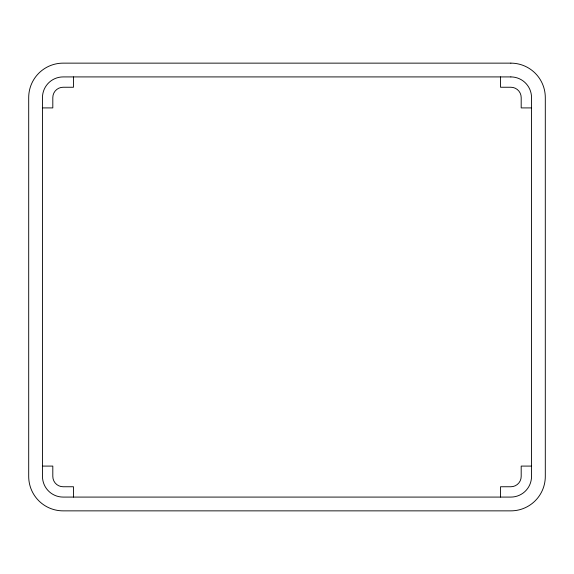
<?xml version="1.0" encoding="UTF-8"?>
<svg xmlns="http://www.w3.org/2000/svg" width="574" height="574" viewBox="0 0 574 574"><rect width="100%" height="100%" fill="white"/><g stroke="black" fill="none" stroke-linecap="round" stroke-linejoin="round"><path stroke-width="0.86" d="M42.476 107.912L52.808 107.912L52.808 97.58A10.332 10.332 0 0 1 63.14 87.248L73.472 87.248L73.472 76.916M531.524 107.912L521.192 107.912L521.192 97.58A10.332 10.332 0 0 0 510.86 87.248L500.528 87.248L500.528 76.916M42.476 466.088L52.808 466.088L52.808 476.42A10.332 10.332 0 0 0 63.14 486.752L73.472 486.752L73.472 497.084M531.524 466.088L521.192 466.088L521.192 476.42A10.332 10.332 0 0 1 510.86 486.752L500.528 486.752L500.528 497.084M510.86 63.14L63.14 63.14A34.44 34.44 0 0 0 28.7 97.58L28.7 476.42A34.44 34.44 0 0 0 63.14 510.86L510.86 510.86A34.44 34.44 0 0 0 545.3 476.42L545.3 97.58A34.44 34.44 0 0 0 510.86 63.14M510.86 76.916L63.14 76.916A20.664 20.664 0 0 0 42.476 97.58L42.476 476.42A20.664 20.664 0 0 0 63.14 497.084L510.86 497.084A20.664 20.664 0 0 0 531.524 476.42L531.524 97.58A20.664 20.664 0 0 0 510.86 76.916"/></g></svg>
